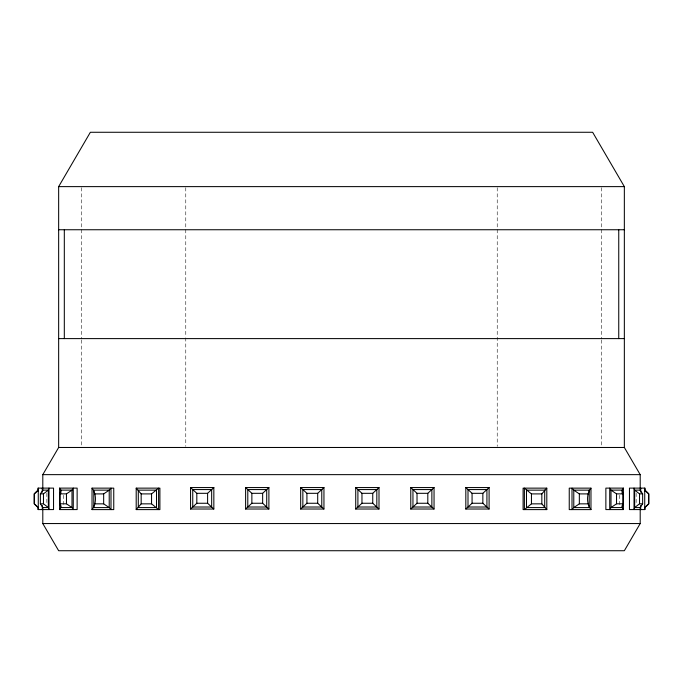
<?xml version="1.0" encoding="UTF-8"?>
<svg xmlns="http://www.w3.org/2000/svg" width="683" height="683" viewBox="0 0 683 683"><rect width="100%" height="100%" fill="white"/><g stroke="black" fill="none" stroke-linecap="round" stroke-linejoin="round"><path stroke-width="0.51" stroke-dasharray="3.42 2.56" d="M636.146 493.22L636.146 503.439M619.541 495.269L619.541 506.513M601.416 187.68L601.416 338.87M601.416 339.938L601.416 447.476M497.224 187.68L497.224 446.409M185.776 187.68L185.776 336.745M185.776 337.803L185.776 446.409M81.584 187.68L81.584 338.87M81.584 339.938L81.584 447.476M63.459 495.269L63.459 504.464M46.854 493.22L46.854 503.439"/><path stroke-width="1.02" d="M59.6 509.578L60.872 507.571L60.13 503.815L60.13 493.869L60.872 490.121L59.6 488.114L77.136 488.114L77.136 509.578L59.6 509.578L59.6 488.114M623.4 488.114L622.128 490.121L622.87 493.869L622.87 503.815L622.128 507.571L623.4 509.578L605.864 509.578L605.864 488.114L623.4 488.114L623.4 509.578M92.026 488.14C96.593 493.715 96.593 504.028 92.026 509.603L113.754 509.603L113.754 488.14L92.026 488.14L92.026 509.603M590.974 509.603C586.407 504.028 586.407 493.715 590.974 488.14L569.246 488.14L569.246 509.603L590.974 509.603L590.974 488.14M42.286 492.204L42.286 488.114L42.909 490.121L40.365 493.869L40.365 503.815L42.909 507.571L42.286 509.578L42.286 505.488M640.714 505.488L640.714 509.578L640.091 507.571L642.635 503.815L642.635 493.869L640.091 490.121L640.714 488.114L640.714 492.204M42.798 488.465L42.798 474.642L58.653 447.476L58.653 186.621L90.361 132.271L592.639 132.271L624.347 186.621L624.347 447.476L640.202 474.642L640.202 488.465M640.202 508.673L640.202 523.554L624.347 550.729L58.653 550.729L42.798 523.554L42.798 508.673M136.199 488.14L141.168 493.903L141.168 503.849L136.199 509.603L136.199 488.14L159.899 488.14L159.899 509.603L136.199 509.603M546.801 509.603L541.832 503.849L541.832 493.903L546.801 488.14L546.801 509.603L523.101 509.603L523.101 488.14L546.801 488.14M38.026 490.121L34.15 493.869L34.15 503.815L38.026 507.571L38.026 509.578L53.539 509.578L53.539 488.114L38.026 488.114L38.026 491.179M38.274 490.121L34.398 493.869L34.398 503.815L38.274 507.571M644.726 507.571L648.602 503.815L648.602 493.869L644.726 490.121M190.566 509.023L196.815 503.26L207.598 503.26L213.839 509.023L213.839 487.56L190.566 487.56L190.566 509.023L213.839 509.023M190.566 487.56L196.815 493.314L207.598 493.314L213.839 487.56M245.624 509.023L251.865 503.26L262.648 503.26L268.889 509.023L268.889 487.56L245.624 487.56L245.624 509.023L268.889 509.023M245.624 487.56L251.865 493.314L262.648 493.314L268.889 487.56M300.674 509.023L306.915 503.26L317.697 503.26L323.947 509.023L323.947 487.56L300.674 487.56L300.674 509.023L323.947 509.023M300.674 487.56L306.915 493.314L317.697 493.314L323.947 487.56M355.723 509.023L361.964 503.26L372.747 503.26L378.997 509.023L378.997 487.56L355.723 487.56L355.723 509.023L378.997 509.023M355.723 487.56L361.964 493.314L372.747 493.314L378.997 487.56M410.773 509.023L417.023 503.26L427.806 503.26L434.046 509.023L434.046 487.56L410.773 487.56L410.773 509.023L434.046 509.023M410.773 487.56L417.023 493.314L427.806 493.314L434.046 487.56M465.823 509.023L472.073 503.26L482.855 503.26L489.096 509.023L489.096 487.56L465.823 487.56L465.823 509.023L489.096 509.023M465.823 487.56L472.073 493.314L482.855 493.314L489.096 487.56M40.365 493.869L43.464 493.869L48.348 490.121L48.971 488.114L48.971 509.578L48.348 507.571L48.348 490.121L42.909 490.121M642.635 503.815L639.536 503.815L634.652 507.571L634.029 509.578L634.029 488.114L634.652 490.121L634.652 507.571L640.091 507.571M141.168 493.903L151.549 493.903L158.61 488.14L158.61 509.603L151.549 503.849L141.168 503.849M541.832 503.849L531.451 503.849L524.39 509.603L524.39 488.14L531.451 493.903L541.832 493.903M60.13 493.869L66.473 493.869L71.997 490.121L73.277 488.114L73.277 509.578L71.997 507.571L66.473 503.815L60.13 503.815M622.87 503.815L616.527 503.815L611.003 507.571L609.723 509.578L609.723 488.114L611.003 490.121L616.527 493.869L622.87 493.869M94.869 493.903L103.662 493.903L109.22 490.146L110.996 488.14L110.996 509.603L109.22 507.597L103.662 503.849L94.869 503.849M588.131 503.849L579.338 503.849L573.78 507.597L572.004 509.603L572.004 488.14L573.78 490.146L579.338 493.903L588.131 493.903M58.653 186.621L624.347 186.621M58.653 229.744L624.347 229.744M58.653 338.606L624.347 338.606M58.653 447.476L624.347 447.476M42.798 474.642L640.202 474.642M640.091 490.121L634.652 490.121L639.536 493.869L642.635 493.869M40.365 503.815L43.464 503.815L48.348 507.571L42.909 507.571M42.798 523.554L640.202 523.554M644.974 490.121L648.85 493.869L648.85 503.815L644.974 507.571L644.974 509.578L629.461 509.578L629.461 488.114L644.974 488.114L644.974 491.179M644.726 488.114L644.726 509.578M639.536 493.869L639.536 503.815M622.128 493.203L622.128 490.121L611.003 490.121L611.003 507.571L622.128 507.571L622.128 505.514M618.747 229.744L618.747 338.606M616.527 493.869L616.527 503.815M579.338 493.903L579.338 503.849M531.451 493.903L531.451 503.849M482.855 493.314L482.855 503.26M472.073 493.314L472.073 503.26M427.806 493.314L427.806 503.26M417.023 493.314L417.023 503.26M372.747 493.314L372.747 503.26M361.964 493.314L361.964 503.26M317.697 493.314L317.697 503.26M306.915 493.314L306.915 503.26M262.648 493.314L262.648 503.26M251.865 493.314L251.865 503.26M207.598 493.314L207.598 503.26M196.815 493.314L196.815 503.26M151.549 493.903L151.549 503.849M103.662 493.903L103.662 503.849M66.473 493.869L66.473 503.815M64.313 229.744L64.313 338.606M60.872 493.203L60.872 490.121L71.997 490.121L71.997 507.571L60.872 507.571L60.872 505.514M43.464 493.869L43.464 503.815M38.274 488.114L38.274 509.578M211.662 489.566L192.743 489.566L192.743 507.017L211.662 507.017L211.662 489.566M266.712 489.566L247.792 489.566L247.792 507.017L266.712 507.017L266.712 489.566M321.77 489.566L302.851 489.566L302.851 507.017L321.77 507.017L321.77 489.566M376.82 489.566L357.901 489.566L357.901 507.017L376.82 507.017L376.82 489.566M431.869 489.566L412.95 489.566L412.95 507.017L431.869 507.017L431.869 489.566M486.919 489.566L468 489.566L468 507.017L486.919 507.017L486.919 489.566M109.22 490.146L93.793 490.146L93.793 507.597L109.22 507.597L109.22 490.146M156.509 490.146L138.299 490.146L138.299 507.597L156.509 507.597L156.509 490.146M544.701 490.146L526.491 490.146L526.491 507.597L544.701 507.597L544.701 490.146M589.207 490.146L573.78 490.146L573.78 507.597L589.207 507.597L589.207 490.146"/></g></svg>
